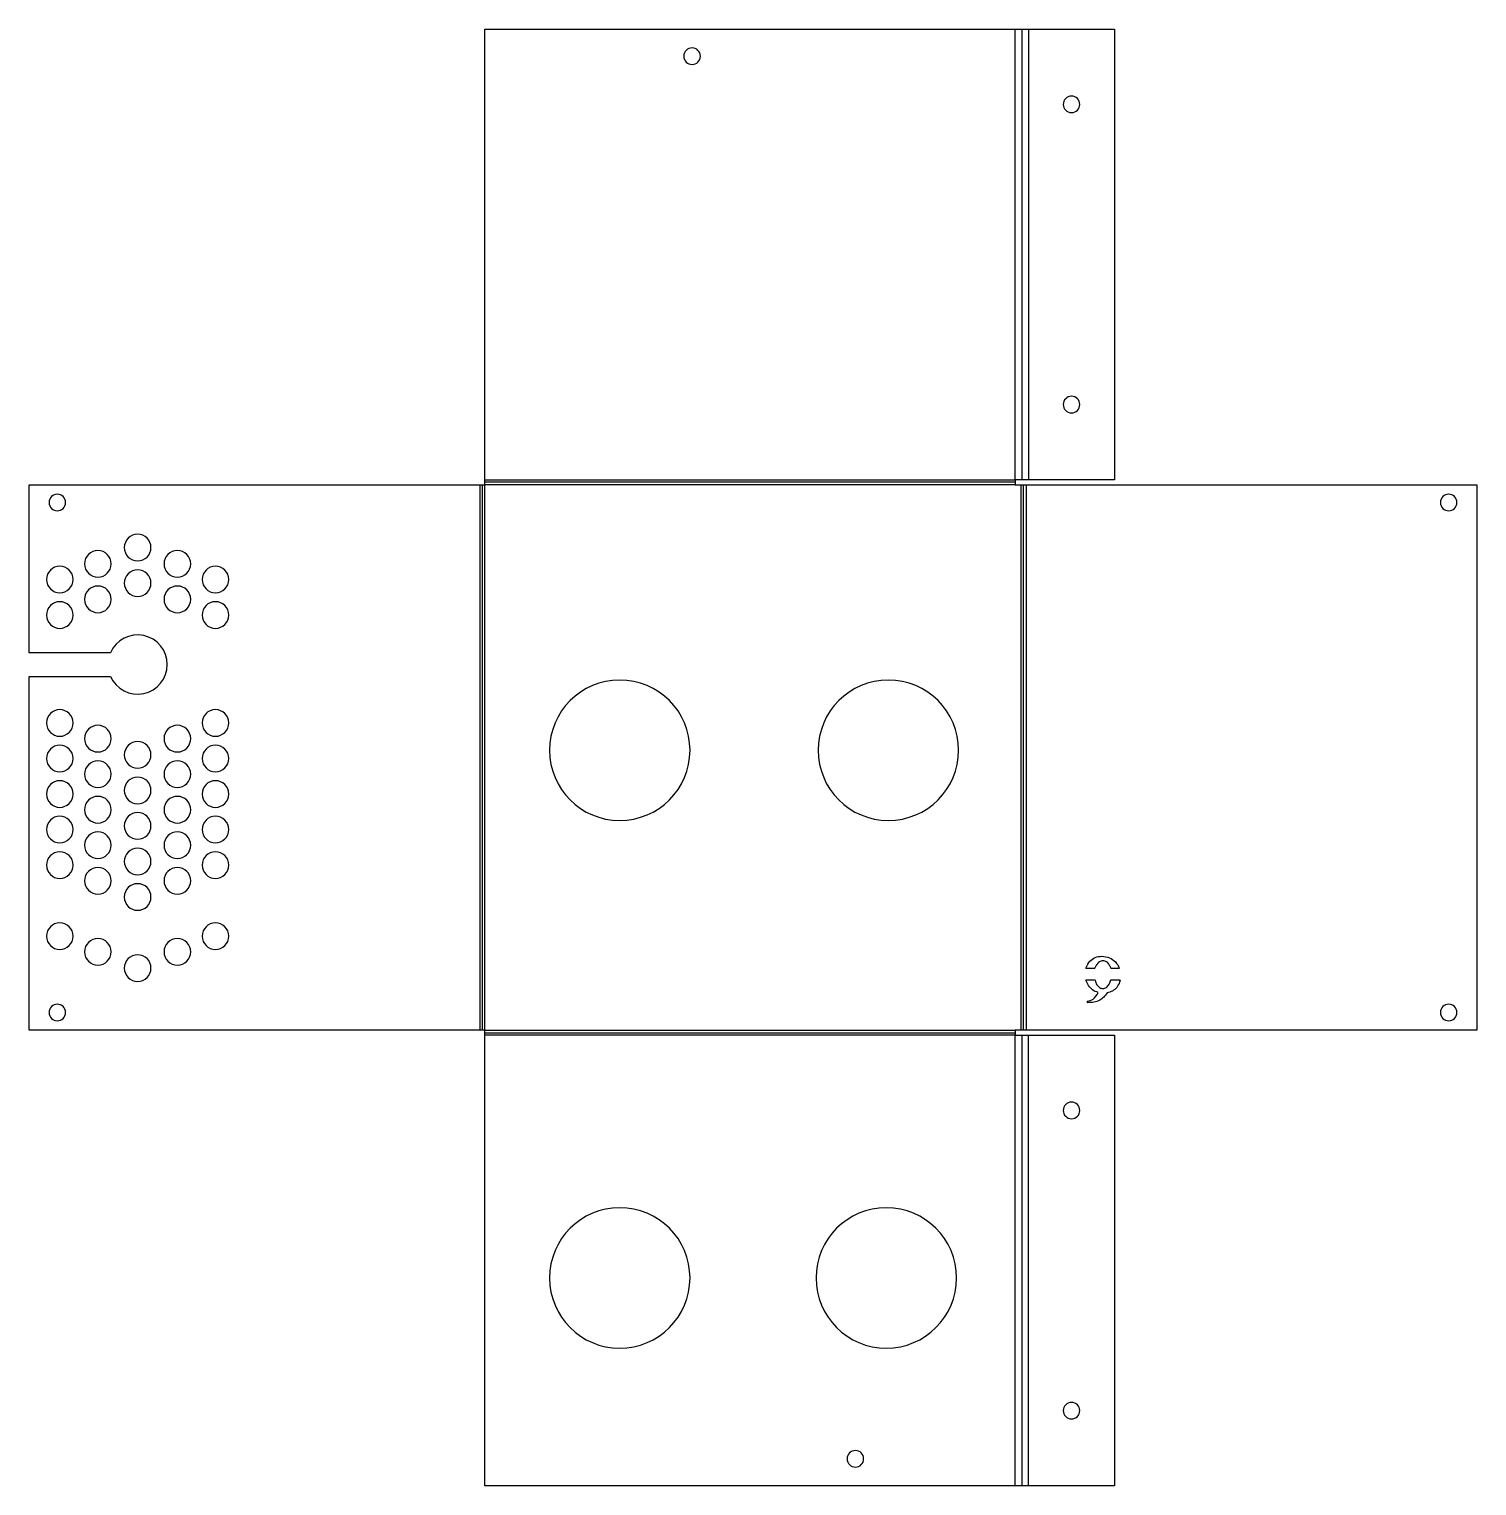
# Model space of a CAD drawing. Header units: millimetres. Extents: x -77 to 167, y 0 to 246.
import ezdxf

# ---------------------------------------------------------------- set-up
doc = ezdxf.new("R2010")
doc.units = ezdxf.units.MM

msp = doc.modelspace()

# ---------------------------------------------------------------- linework, layer by layer
at = {"layer": 'BEND'}
for p, q in [((90.68, 245.97), (90.68, 169.87)), ((-0.42, 76.95), (-0.42, 169.02)), ((89.55, 169.45), (0, 169.45)), ((90.97, 76.95), (90.97, 169.02)), ((0, 76.52), (89.55, 76.52)), ((90.68, 76.1), (90.68, 0))]:
    msp.add_line(p, q, dxfattribs=at)
at = {"layer": 'BEND_EXTENT'}
for p, q in [((89.55, 169.87), (89.55, 245.97)), ((91.81, 245.97), (91.81, 169.87)), ((0, 169.87), (89.55, 169.87)), ((-0.85, 169.02), (-0.85, 76.95)), ((0, 76.95), (0, 169.02)), ((89.55, 169.02), (0, 169.02)), ((90.55, 76.95), (90.55, 169.02)), ((91.4, 169.02), (91.4, 76.95)), ((0, 76.95), (89.55, 76.95)), ((89.55, 76.1), (0, 76.1)), ((89.55, 0), (89.55, 76.1)), ((91.81, 0), (91.81, 76.1))]:
    msp.add_line(p, q, dxfattribs=at)
at = {"layer": 'INTERIOR_PROFILES'}
for p, q in [((101.49, 87.39), (103, 87.39)), ((105.7, 87.41), (105.7, 87.39)), ((105.7, 87.39), (107.15, 87.39)), ((103.03, 85.39), (101.49, 85.39)), ((107.26, 85.39), (105.66, 85.39)), ((101.7, 81.82), (101.7, 81.58))]:
    msp.add_line(p, q, dxfattribs=at)
at = {"layer": 'INTERIOR_PROFILES', "extrusion": (0, 0, -1)}
for centre, radius in [((-34.99, 241.4), 1.4), ((-99.06, 233.27), 1.4), ((-99.06, 182.57), 1.4), ((72.19, 166.04), 1.4), ((-162.74, 166.04), 1.4), ((58.63, 158.43), 2.25), ((65.34, 155.69), 2.25), ((51.92, 155.69), 2.25), ((71.77, 153.04), 2.25), ((45.49, 153.04), 2.25), ((58.63, 152.43), 2.25), ((65.34, 149.69), 2.25), ((51.92, 149.69), 2.25), ((71.77, 147.04), 2.25), ((45.49, 147.04), 2.25), ((-22.78, 124.21), 11.86), ((-68.14, 124.21), 11.86), ((71.77, 128.82), 2.25), ((45.49, 128.82), 2.25), ((65.34, 126.17), 2.25), ((51.92, 126.17), 2.25), ((58.63, 123.43), 2.25), ((71.77, 122.82), 2.25), ((45.49, 122.82), 2.25), ((65.34, 120.17), 2.25), ((51.92, 120.17), 2.25), ((71.77, 116.82), 2.25), ((58.63, 117.43), 2.25), ((45.49, 116.82), 2.25), ((65.34, 114.17), 2.25), ((51.92, 114.17), 2.25), ((58.63, 111.43), 2.25), ((71.77, 110.82), 2.25), ((45.49, 110.82), 2.25), ((65.34, 108.17), 2.25), ((51.92, 108.17), 2.25), ((71.77, 104.82), 2.25), ((58.63, 105.43), 2.25), ((45.49, 104.82), 2.25), ((65.34, 102.17), 2.25), ((51.92, 102.17), 2.25), ((58.63, 99.43), 2.25), ((71.77, 92.82), 2.25), ((45.49, 92.82), 2.25), ((65.34, 90.17), 2.25), ((51.92, 90.17), 2.25), ((58.63, 87.43), 2.25), ((72.19, 79.93), 1.4), ((-162.74, 79.93), 1.4), ((-99.06, 63.4), 1.4), ((-22.78, 35.11), 11.86), ((-67.78, 35.11), 11.86), ((-99.06, 12.7), 1.4), ((-62.56, 4.57), 1.4)]:
    msp.add_circle(centre, radius, dxfattribs=at)
at = {"layer": 'INTERIOR_PROFILES'}
for points, knots in [([(101.49, 87.39), (101.51, 87.47), (101.64, 87.9), (101.93, 88.27), (102.17, 88.58)], [0.0950842, 0.0950842, 0.0950842, 0.0950842, 0.1203033, 0.2336303, 0.2336303, 0.2336303, 0.2336303]), ([(102.17, 88.58), (102.45, 88.82), (103.03, 89.32), (103.78, 89.39), (104.16, 89.42)], [0, 0, 0, 0, 0.1102185, 0.2213869, 0.2213869, 0.2213869, 0.2213869]), ([(104.37, 88.68), (104.15, 88.64), (103.68, 88.56), (103.42, 88.16), (103.28, 87.95)], [0, 0, 0, 0, 0.0645595, 0.1366659, 0.1366659, 0.1366659, 0.1366659]), ([(104.16, 89.42), (104.62, 89.39), (105.5, 89.32), (106.17, 88.74), (106.5, 88.46)], [0, 0, 0, 0, 0.1326719, 0.2587954, 0.2587954, 0.2587954, 0.2587954]), ([(105.43, 87.95), (105.3, 88.16), (105.05, 88.56), (104.59, 88.64), (104.37, 88.68)], [0, 0, 0, 0, 0.0709738, 0.1338497, 0.1338497, 0.1338497, 0.1338497]), ([(103.12, 87.69), (103.09, 87.64), (103.04, 87.55), (103.01, 87.44), (103, 87.39)], [0, 0, 0, 0, 0.01650071, 0.03299439, 0.03299439, 0.03299439, 0.03299439]), ([(103.28, 87.95), (103.27, 87.92), (103.22, 87.83), (103.16, 87.75), (103.12, 87.69)], [0, 0, 0, 0, 0.00836287, 0.03047583, 0.03047583, 0.03047583, 0.03047583]), ([(105.59, 87.71), (105.55, 87.77), (105.5, 87.85), (105.44, 87.93), (105.43, 87.95)], [0, 0, 0, 0, 0.02077119, 0.02850788, 0.02850788, 0.02850788, 0.02850788]), ([(105.7, 87.41), (105.69, 87.47), (105.66, 87.57), (105.61, 87.67), (105.59, 87.71)], [0, 0, 0, 0, 0.01731655, 0.03214858, 0.03214858, 0.03214858, 0.03214858]), ([(106.5, 88.46), (106.74, 88.13), (107, 87.79), (107.14, 87.41), (107.15, 87.39)], [0, 0, 0, 0, 0.1182837, 0.125506, 0.125506, 0.125506, 0.125506]), ([(101.91, 84.47), (101.75, 84.76), (101.58, 85.06), (101.49, 85.38), (101.49, 85.39)], [0, 0, 0, 0, 0.0988765, 0.1007307, 0.1007307, 0.1007307, 0.1007307]), ([(103.57, 83.3), (103.23, 83.42), (102.57, 83.66), (102.12, 84.2), (101.91, 84.47)], [0, 0, 0, 0, 0.1060225, 0.2071249, 0.2071249, 0.2071249, 0.2071249]), ([(103.03, 85.39), (103.1, 85.11), (103.23, 84.62), (103.61, 84.28), (103.78, 84.13)], [0.0039462, 0.0039462, 0.0039462, 0.0039462, 0.086424, 0.1535371, 0.1535371, 0.1535371, 0.1535371]), ([(103.78, 84.13), (103.86, 84.08), (104.03, 83.99), (104.23, 83.98), (104.32, 83.98)], [0, 0, 0, 0, 0.02863567, 0.05699383, 0.05699383, 0.05699383, 0.05699383]), ([(104.32, 83.98), (104.54, 84.01), (105.02, 84.09), (105.27, 84.5), (105.41, 84.72)], [0, 0, 0, 0, 0.0646849, 0.1377957, 0.1377957, 0.1377957, 0.1377957]), ([(106.68, 84.14), (106.46, 83.92), (106.01, 83.47), (105.39, 83.32), (105.08, 83.24)], [0, 0, 0, 0, 0.0922616, 0.1876891, 0.1876891, 0.1876891, 0.1876891]), ([(105.41, 84.72), (105.47, 84.86), (105.58, 85.07), (105.64, 85.3), (105.66, 85.39)], [0, 0, 0, 0, 0.04406423, 0.07108533, 0.07108533, 0.07108533, 0.07108533]), ([(107.26, 85.39), (107.24, 85.27), (107.13, 84.83), (106.87, 84.44), (106.68, 84.14)], [0.0843481, 0.0843481, 0.0843481, 0.0843481, 0.1188326, 0.2223896, 0.2223896, 0.2223896, 0.2223896]), ([(101.7, 81.82), (102.06, 81.91), (102.89, 82.12), (103.33, 82.87), (103.57, 83.3)], [0, 0, 0, 0, 0.106933, 0.247565, 0.247565, 0.247565, 0.247565]), ([(105.08, 83.24), (104.7, 82.75), (103.85, 81.68), (102.46, 81.61), (101.7, 81.58)], [0, 0, 0, 0, 0.1765702, 0.392745, 0.392745, 0.392745, 0.392745])]:
    msp.add_open_spline(points, degree=3, knots=knots, dxfattribs=at)
at = {"layer": 'OUTER_PROFILES'}
msp.add_lwpolyline([(89.55, 76.95), (89.55, 76.1), (106.31, 76.1), (106.31, 0), (0, 0), (0, 76.1), (0, 76.95), (-76.95, 76.95), (-76.95, 136.68), (-63.21, 136.68, 4.791288), (-63.21, 140.68), (-76.95, 140.68), (-76.95, 169.02), (0, 169.02), (0, 169.87), (0, 245.97), (106.31, 245.97), (106.31, 169.87), (89.55, 169.87), (89.55, 169.02), (167.5, 169.02), (167.5, 76.95)], format="xyb", close=True, dxfattribs=at)

doc.saveas('drawing.dxf')
